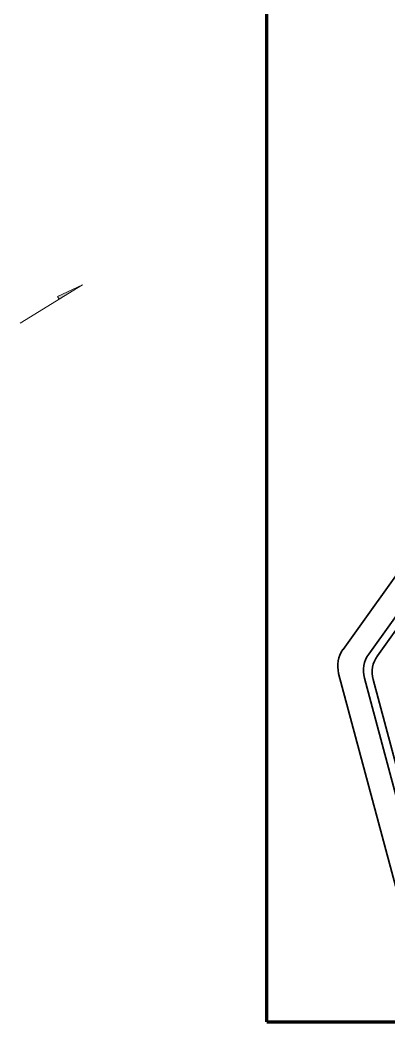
# Model space of a CAD drawing. Extents: x 472704 to 474638, y 1059265 to 1060325.
# Drawn here: x 472704 to 472964, y 1059265 to 1059970 of the extents above; entities that cross this region are included whole.
import ezdxf

# ---------------------------------------------------------------- set-up
doc = ezdxf.new("R2010")
doc.units = 0
doc.header["$LTSCALE"] = 0.4
doc.header["$MEASUREMENT"] = 0
doc.linetypes.add('ACAD_ISO04W100', pattern=[30.5, 24, -3, 0.5, -3])
for name, color, linetype, lineweight in [('1', 5, 'ACAD_ISO04W100', 80), ('AUTOPISTA', 7, 'CONTINUOUS', 35), ('MARCO', 1, 'CONTINUOUS', 106), ('texto-1', 3, 'CONTINUOUS', 40)]:
    doc.layers.add(name, color=color, linetype=linetype, lineweight=lineweight)
doc.layers.add('VIAEXISTENTE', color=3, linetype='CONTINUOUS')

msp = doc.modelspace()

# ---------------------------------------------------------------- hatches: boundary and pattern name
at = {"layer": 'texto-1', "linetype": 'Continuous', "lineweight": 20}
msp.add_hatch(color=8, dxfattribs=at).paths.add_polyline_path([(472748.38, 1059783.6), (472730.77, 1059775.48), (472731.97, 1059773.53)])

# ---------------------------------------------------------------- linework, layer by layer
at = {"layer": '1', "color": 8, "linetype": 'Continuous', "lineweight": 20}
msp.add_line((472730.77, 1059775.48), (472731.97, 1059773.53), dxfattribs=at)
at = {"layer": 'AUTOPISTA'}
for p, q in [((473076.61, 1059729.26), (472931.79, 1059526.8)), ((473090.13, 1059719.58), (472949.88, 1059523.51)), ((473094.74, 1059716.29), (472956.04, 1059522.39)), ((472928.73, 1059510), (472994.34, 1059264.53)), ((472946.82, 1059506.71), (473011.55, 1059264.53)), ((472952.99, 1059505.59), (473017.42, 1059264.53))]:
    msp.add_line(p, q, dxfattribs=at)
for centre in [(472948.05, 1059515.16), (472966.14, 1059511.87), (472972.31, 1059510.76)]:
    msp.add_arc(centre, 20, 144.42331, 194.96462, dxfattribs=at)
at = {"layer": 'MARCO', "color": 1, "linetype": 'Continuous', "lineweight": 106, "ltscale": 0.025}
msp.add_line((472878.23, 1059264.53), (472878.23, 1060324.53), dxfattribs=at)
at = {"layer": 'MARCO', "color": 1, "lineweight": 106, "ltscale": 0.025}
msp.add_line((472878.23, 1059264.53), (474638.23, 1059264.53), dxfattribs=at)
at = {"layer": 'texto-1', "color": 8, "linetype": 'Continuous', "lineweight": 20}
msp.add_line((472748.38, 1059783.6), (472730.77, 1059775.48), dxfattribs=at)
at = {"layer": 'VIAEXISTENTE', "color": 8, "linetype": 'Continuous', "lineweight": 20}
msp.add_line((472704.34, 1059756.56), (472748.38, 1059783.6), dxfattribs=at)

doc.saveas('drawing.dxf')
